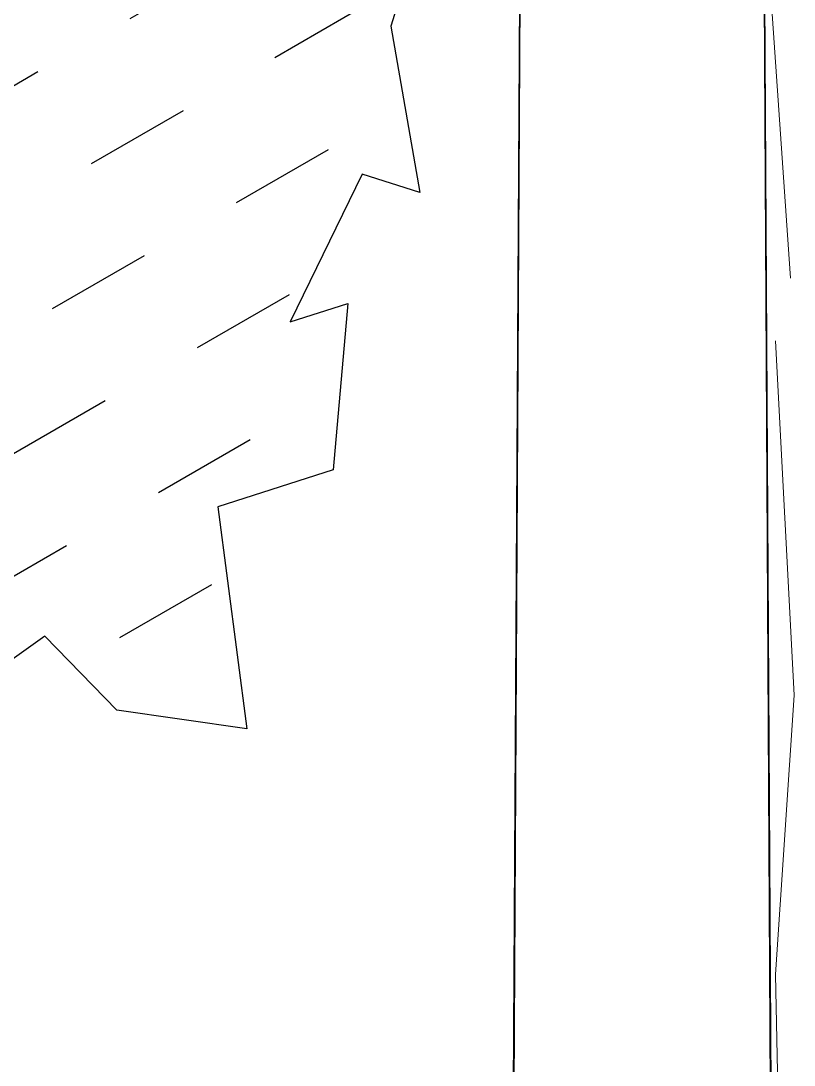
# Model space of a CAD drawing. Extents: x -1568 to -728, y -1287 to -990.
# Drawn here: x -1275.548 to -1273.698, y -1095.74 to -1093.242 of the extents above; entities that cross this region are included whole.
import ezdxf

# ---------------------------------------------------------------- set-up
doc = ezdxf.new("R2010")
doc.units = 0
doc.header["$LTSCALE"] = 5
doc.layers.get('0').update_dxf_attribs({"linetype": 'CONTINUOUS'})
for name, color, linetype in [('LH', 94, 'CONTINUOUS'), ('尺寸标注', 2, 'CONTINUOUS'), ('灯杆', 4, 'CONTINUOUS')]:
    doc.layers.add(name, color=color, linetype=linetype)
doc.layers.add('标注', color=4, linetype='CONTINUOUS', lineweight=15)

# ---------------------------------------------------------------- blocks, each defined once
blk = doc.blocks.new('乔木02')
at = {"color": 106, "lineweight": 20}
for p, q in [((-158.65, 896.28), (-145.01, 637.24)), ((-145.01, 637.24), (-158.65, 432.73)), ((-158.65, 432.73), (-151.83, 119.15))]:
    blk.add_line(p, q, dxfattribs=at)
blk.add_lwpolyline([(-358.9, 3110.52), (-300.66, 2644.86), (-264.26, 2419.31), (-184.17, 1924.55), (-176.89, 1364.3), (-147.77, 942.3)], dxfattribs=at)
blk = doc.blocks.new('高路灯')
at = {"layer": '灯杆'}
for p, q in [((-0.1519, 28.9096), (-0.3139, 0)), ((0.3139, 0), (0.1519, 28.9096))]:
    blk.add_line(p, q, dxfattribs=at)
blk = doc.blocks.new('双头路灯')
at = {"layer": '灯杆'}
for p, q in [((-0.3139, 0), (-0.1519, 28.9096)), ((0.1519, 28.9096), (0.3139, 0))]:
    blk.add_line(p, q, dxfattribs=at)

msp = doc.modelspace()

# ---------------------------------------------------------------- hatches: boundary and pattern name
at = {"layer": 'LH'}
h = msp.add_hatch(dxfattribs=at)
h.set_pattern_fill('DASH', color=256, scale=0.08, angle=330, style=0)
h.set_pattern_definition([(210, (-591.92288, -1387.35086), (-0.34697045, 0.09297045), [0.254, -0.254])])
h.paths.add_polyline_path([(-1276.73288, -1085.60121), (-1276.49132, -1086.13209), (-1276.0772, -1086.48597), (-1276.18076, -1086.70719), (-1276.31876, -1086.75141), (-1276.0427, -1086.88413), (-1276.0772, -1087.06107), (-1275.59414, -1087.63617), (-1275.38708, -1087.81311), (-1275.62864, -1088.07855), (-1275.59414, -1088.25549), (-1275.52508, -1088.65365), (-1275.31808, -1088.69793), (-1275.14552, -1089.00759), (-1275.18002, -1089.36147), (-1274.93846, -1089.40569), (-1274.73146, -1089.89235), (-1274.83496, -1089.98079), (-1274.76596, -1090.42317), (-1274.5589, -1090.73289), (-1274.83496, -1090.64439), (-1274.4554, -1091.17527), (-1274.66246, -1091.35221), (-1274.4554, -1091.66187), (-1274.4209, -1092.28119), (-1274.5934, -1092.41391), (-1274.69696, -1092.85629), (-1274.5244, -1092.81207), (-1274.66246, -1093.25445), (-1274.5934, -1093.65261), (-1274.73146, -1093.60833), (-1274.90396, -1093.96227), (-1274.76596, -1093.91799), (-1274.80046, -1094.31615), (-1275.07652, -1094.40465), (-1275.00752, -1094.93547), (-1275.31808, -1094.89125), (-1275.49058, -1094.71431), (-1275.80114, -1094.93547), (-1275.69764, -1095.11247), (-1276.0082, -1095.20091), (-1276.18076, -1095.11247), (-1276.14626, -1095.46635), (-1276.52582, -1095.73179), (-1276.66382, -1095.64329), (-1277.40546, -1094.65784), (-1276.03904, -1094.5775), (-1276.86291, -1094.41682), (-1276.42083, -1093.89462), (-1276.82272, -1093.67368), (-1276.76243, -1093.43267), (-1276.1797, -1092.97072), (-1276.883, -1092.78995), (-1277.50946, -1091.83521), (-1275.55677, -1091.08275), (-1275.83809, -1090.86182), (-1277.06385, -1090.03834), (-1277.34517, -1089.75715), (-1275.75772, -1088.91359), (-1276.48111, -1088.27088), (-1277.26479, -1087.76876)])

# ---------------------------------------------------------------- linework, layer by layer
msp.add_lwpolyline([(-1274.5244, -1092.81207), (-1274.66246, -1093.25445), (-1274.5934, -1093.65261), (-1274.73146, -1093.60833), (-1274.90396, -1093.96227), (-1274.76596, -1093.91799), (-1274.80046, -1094.31615), (-1275.07652, -1094.40465), (-1275.00752, -1094.93547), (-1275.31808, -1094.89125), (-1275.49058, -1094.71431), (-1275.80114, -1094.93547)], dxfattribs=at)

# ---------------------------------------------------------------- block references
at = {"xscale": 0.003270758432336152, "yscale": 0.00327075831592083, "zscale": 0.0032707584}
msp.add_blockref('乔木02', (-1273.22378, -1096.9392), dxfattribs=at)
at = {"layer": '尺寸标注', "xscale": -1}
msp.add_blockref('高路灯', (-1274.06151, -1096.92875), dxfattribs=at)
at = {"layer": '标注'}
msp.add_blockref('双头路灯', (-1274.06151, -1097.1173), dxfattribs=at)

doc.saveas('drawing.dxf')
